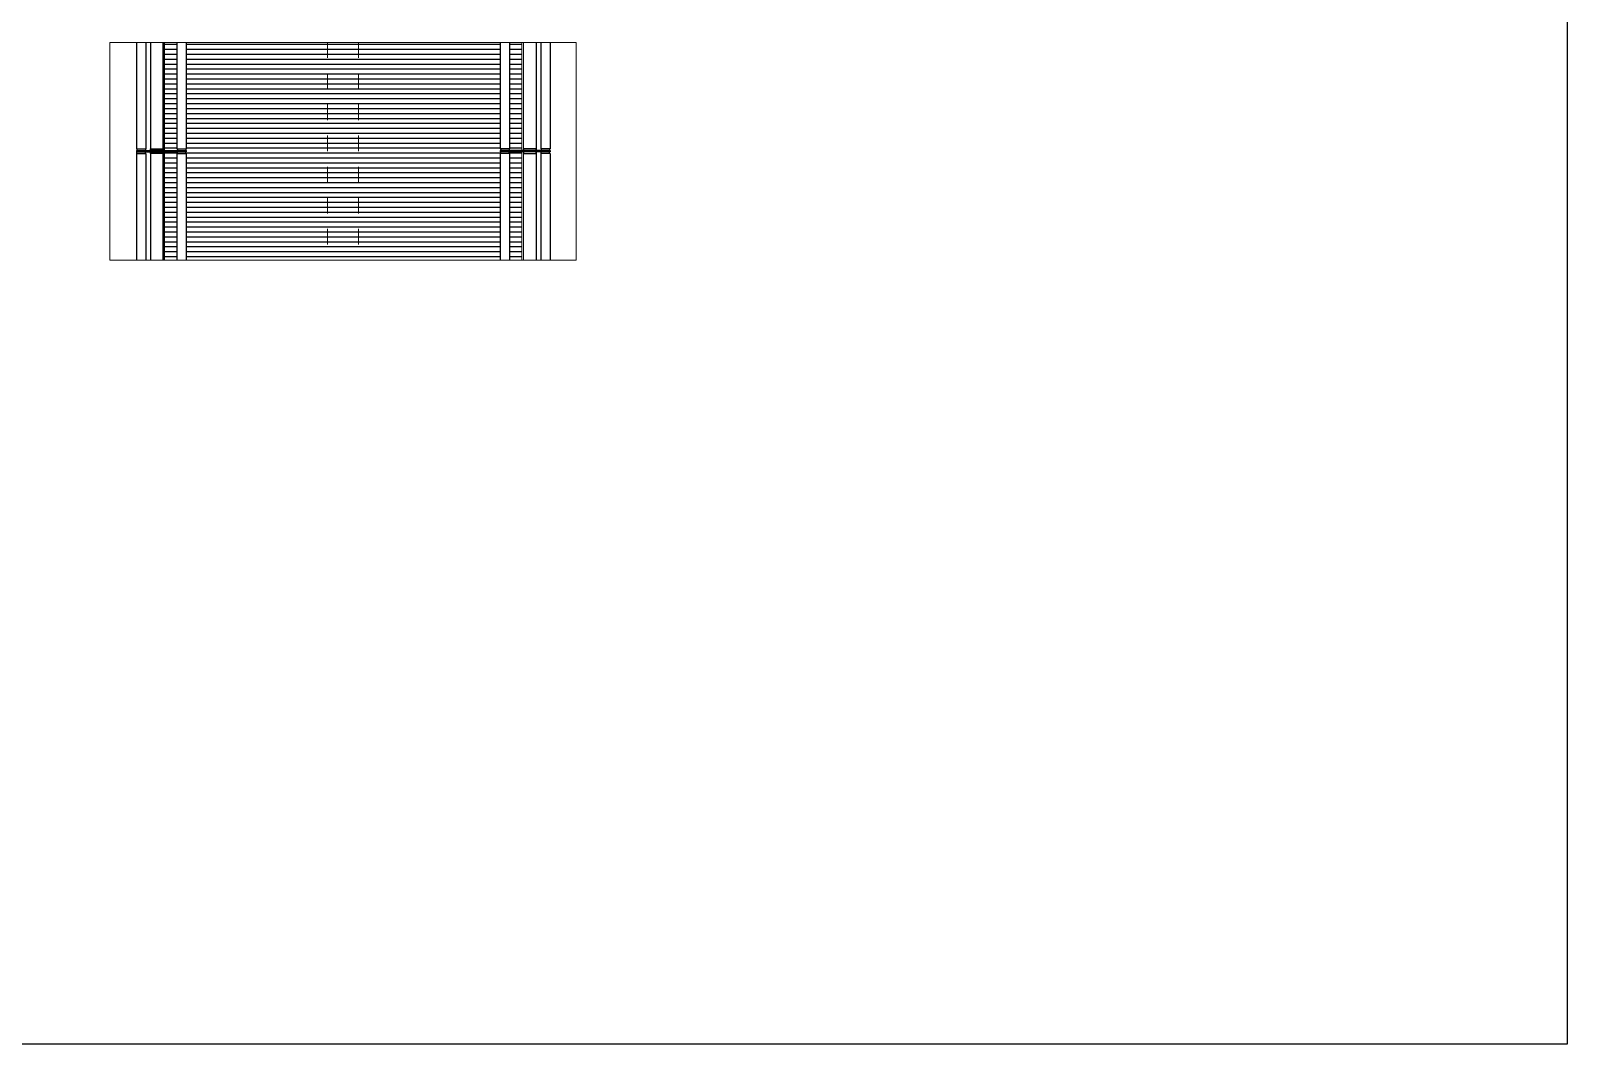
# Model space of a CAD drawing. Header units: metres. Extents: x -325 to 301, y -147 to 149.
# Drawn here: x 291.04 to 300.92, y 123.46 to 129.98 of the extents above; entities that cross this region are included whole.
import ezdxf

# ---------------------------------------------------------------- set-up
doc = ezdxf.new("R2010")
doc.units = ezdxf.units.M
doc.linetypes.add('HIDDEN', pattern=[0.375, 0.25, -0.125])
doc.layers.add('02-L-AUX', color=2, linetype='Continuous', plot=False)
doc.layers.add('1-CM', color=7, linetype='Continuous', lineweight=0)
doc.layers.add('2-L-secció', color=1, linetype='Continuous', lineweight=0)
for name, color, linetype in [('6-TR_fusta', 46, 'Continuous'), ('A-PROYECTION', 8, 'Continuous'), ('det-aux', 8, 'Continuous'), ('S-STELL BEAMS', 7, 'Continuous')]:
    doc.layers.add(name, color=color, linetype=linetype)

msp = doc.modelspace()

# ---------------------------------------------------------------- hatches: boundary and pattern name
at = {"layer": '6-TR_fusta'}
h = msp.add_hatch(dxfattribs=at)
h.set_pattern_fill('ANSI31', color=256, scale=0.01, angle=315)
h.paths.add_polyline_path([(291.9841, 129.1866), (291.9841, 129.1966), (292.0381, 129.1966), (292.0381, 129.1866), (292.0411, 129.1866), (292.0411, 128.5016), (294.0606, 128.5016), (294.0606, 129.1866), (294.0636, 129.1866), (294.0636, 129.1966), (294.1176, 129.1966), (294.1176, 129.1866), (294.1206, 129.1866), (294.1206, 128.5016), (294.1991, 128.5016), (294.1991, 129.9016), (294.1206, 129.9016), (294.1206, 129.2166), (294.0606, 129.2166), (294.0606, 129.9016), (292.0411, 129.9016), (292.0411, 129.2166), (291.9811, 129.2166), (291.9811, 129.9016), (291.8991, 129.9016), (291.8991, 128.5016), (291.9811, 128.5016), (291.9811, 129.1866)])

# ---------------------------------------------------------------- linework, layer by layer
at = {"layer": '02-L-AUX'}
msp.add_lwpolyline([(290.9223, 133.4567), (300.9223, 133.4567), (300.9223, 123.4567), (290.9223, 123.4567)], close=True, dxfattribs=at)
at = {"layer": '1-CM', "linetype": 'HIDDEN', "ltscale": 0.15}
for points in [[(292.9491, 129.9016), (292.9491, 128.5016)], [(293.1491, 129.9016), (293.1491, 128.5016)]]:
    msp.add_lwpolyline(points, dxfattribs=at)
at = {"layer": '1-CM'}
for points in [[(294.1991, 129.9016), (294.1991, 128.5016)], [(294.2106, 129.9016), (294.2106, 128.5016)]]:
    msp.add_lwpolyline(points, dxfattribs=at)
at = {"layer": '2-L-secció'}
msp.add_lwpolyline([(291.5491, 129.9016), (294.5491, 129.9016), (294.5491, 128.5016), (291.5491, 128.5016)], close=True, dxfattribs=at)
at = {"layer": 'A-PROYECTION'}
for points in [[(291.8111, 129.9016), (291.8111, 129.2066)], [(294.2906, 129.9016), (294.2906, 129.2066)], [(291.8111, 129.1966), (291.8111, 128.5016)], [(294.2906, 129.1966), (294.2906, 128.5016)]]:
    msp.add_lwpolyline(points, dxfattribs=at)
at = {"layer": 'det-aux', "transparency": 33554687}
for p, q in [((291.7241, 129.2166), (291.7241, 129.2066)), ((291.7241, 129.1866), (291.7241, 129.1966)), ((291.7781, 129.2166), (291.7781, 129.2066)), ((291.7781, 129.1866), (291.7781, 129.1966)), ((291.9841, 129.2166), (291.9841, 129.2066)), ((291.9841, 129.1866), (291.9841, 129.1966)), ((292.0381, 129.2166), (292.0381, 129.2066)), ((292.0381, 129.1866), (292.0381, 129.1966)), ((294.0636, 129.2166), (294.0636, 129.2066)), ((294.0636, 129.1866), (294.0636, 129.1966)), ((294.1176, 129.2166), (294.1176, 129.2066)), ((294.1176, 129.1866), (294.1176, 129.1966)), ((294.3236, 129.2166), (294.3236, 129.2066)), ((294.3236, 129.1866), (294.3236, 129.1966)), ((294.3776, 129.2166), (294.3776, 129.2066)), ((294.3776, 129.1866), (294.3776, 129.1966))]:
    msp.add_line(p, q, dxfattribs=at)
at = {"layer": 'S-STELL BEAMS'}
for p, q in [((291.7211, 129.2166), (291.7811, 129.2166)), ((291.7211, 129.2066), (291.7211, 129.1966)), ((291.7211, 129.2066), (291.7211, 129.1966)), ((291.7211, 129.2066), (292.0411, 129.2066)), ((291.7211, 129.1966), (292.0411, 129.1966)), ((291.7211, 129.1866), (291.7811, 129.1866)), ((291.9811, 129.2166), (292.0411, 129.2166)), ((291.9811, 129.1866), (292.0411, 129.1866)), ((292.0411, 129.2066), (292.0411, 129.1966)), ((294.1206, 129.2166), (294.0606, 129.2166)), ((294.3806, 129.2066), (294.0606, 129.2066)), ((294.0606, 129.2066), (294.0606, 129.1966)), ((294.3806, 129.1966), (294.0606, 129.1966)), ((294.1206, 129.1866), (294.0606, 129.1866)), ((294.3806, 129.2166), (294.3206, 129.2166)), ((294.3806, 129.1866), (294.3206, 129.1866)), ((294.3806, 129.2066), (294.3806, 129.1966)), ((294.3806, 129.2066), (294.3806, 129.1966))]:
    msp.add_line(p, q, dxfattribs=at)
for points in [[(291.7211, 129.9016), (291.7211, 129.2166)], [(291.7811, 129.9016), (291.7811, 129.2166)], [(291.8911, 129.9016), (291.8911, 129.2066)], [(291.8991, 129.9016), (291.8991, 129.2066)], [(291.9811, 129.9016), (291.9811, 129.2166)], [(292.0411, 129.9016), (292.0411, 129.2166)], [(294.0606, 129.9016), (294.0606, 129.2166)], [(294.1206, 129.9016), (294.1206, 129.2166)], [(294.3206, 129.9016), (294.3206, 129.2166)], [(294.3806, 129.9016), (294.3806, 129.2166)], [(291.7211, 129.1866), (291.7211, 128.5016)], [(291.7811, 129.1866), (291.7811, 128.5016)], [(291.8911, 129.1966), (291.8911, 128.5016)], [(291.8991, 129.1966), (291.8991, 128.5016)], [(291.9811, 129.1866), (291.9811, 128.5016)], [(292.0411, 129.1866), (292.0411, 128.5016)], [(294.0606, 129.1866), (294.0606, 128.5016)], [(294.1206, 129.1866), (294.1206, 128.5016)], [(294.3206, 129.1866), (294.3206, 128.5016)], [(294.3806, 129.1866), (294.3806, 128.5016)]]:
    msp.add_lwpolyline(points, dxfattribs=at)
for points in [[(291.8911, 129.2166), (291.8911, 129.2066), (291.8111, 129.2066), (291.8111, 129.2166)], [(291.8911, 129.1966), (291.8911, 129.1866), (291.8111, 129.1866), (291.8111, 129.1966)], [(294.2106, 129.2166), (294.2106, 129.2066), (294.2906, 129.2066), (294.2906, 129.2166)], [(294.2106, 129.1966), (294.2106, 129.1866), (294.2906, 129.1866), (294.2906, 129.1966)]]:
    msp.add_lwpolyline(points, close=True, dxfattribs=at)

doc.saveas('drawing.dxf')
